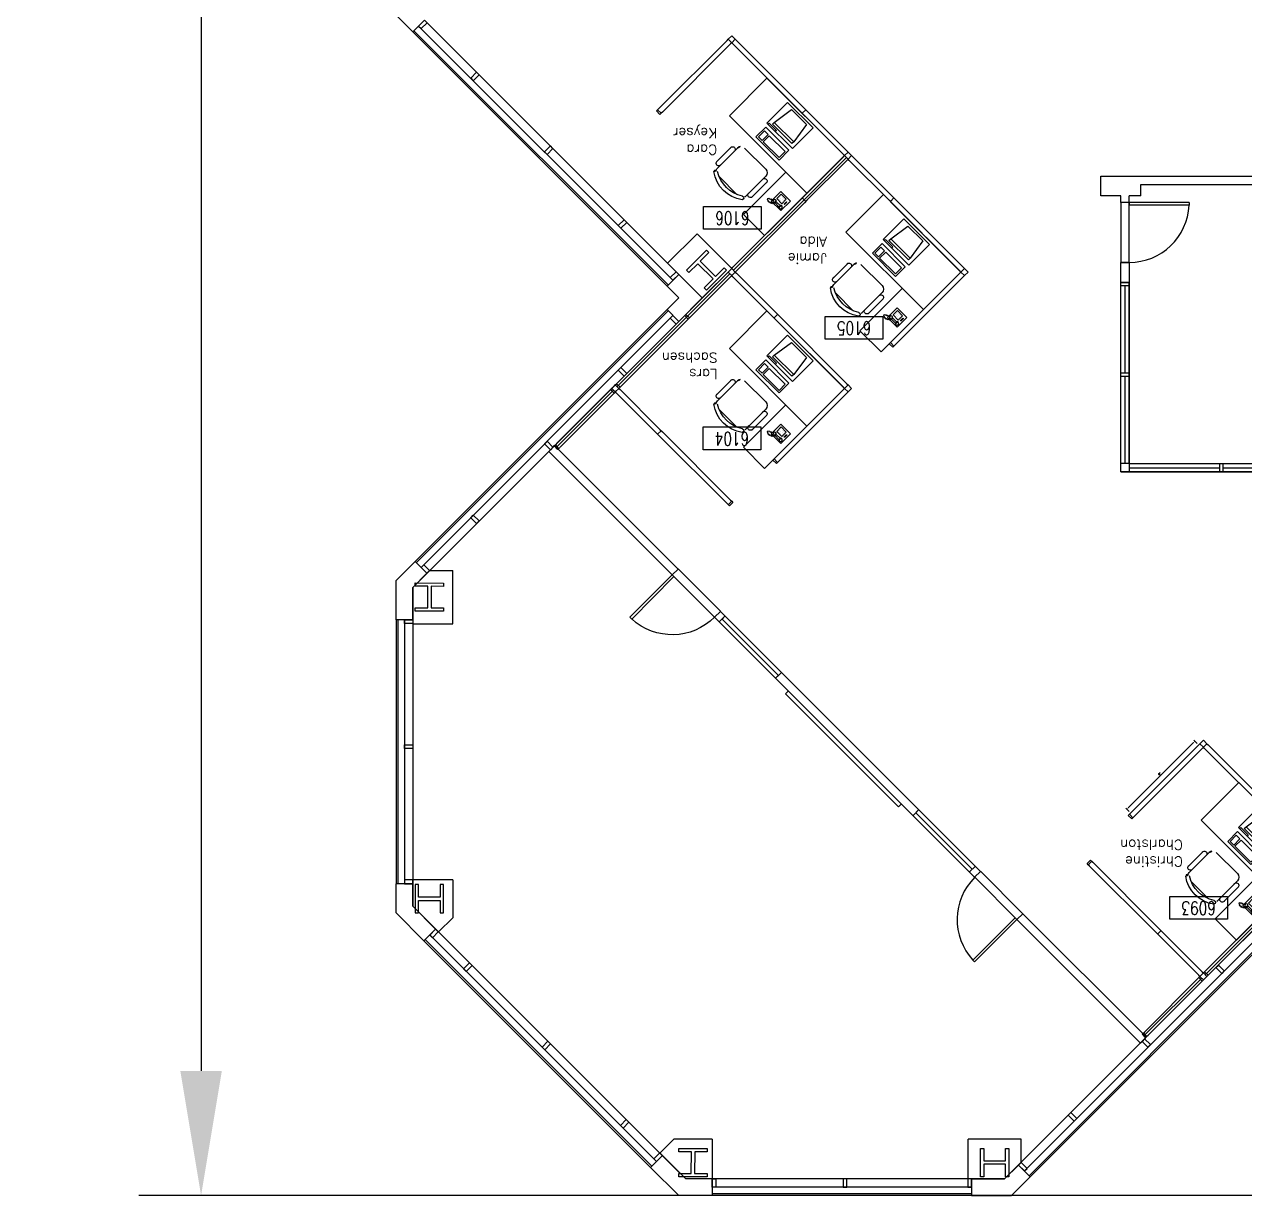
# Model space of a CAD drawing. Header units: millimetres. Extents: x 489553472 to 489553809, y 110504095 to 110504426.
# Drawn here: x 489553471.7 to 489553545.1, y 110504115.5 to 110504186 of the extents above; entities that cross this region are included whole.
import ezdxf
from ezdxf.enums import TextEntityAlignment as Align

# ---------------------------------------------------------------- set-up
doc = ezdxf.new("R2010")
doc.units = ezdxf.units.MM
for name, color, linetype in [('CHAIRS', 4, 'Continuous'), ('CPU', 6, 'Continuous'), ('DIM', 3, 'Continuous'), ('E-B-FURR', 6, 'Continuous'), ('E-B-GLAZ', 72, 'Continuous'), ('E-B-MULL', 8, 'Continuous'), ('E-B-SHEL', 2, 'Continuous'), ('E-C-HEAD', 5, 'Continuous'), ('E-F-DOOR', 3, 'Continuous'), ('E-S-COLM', 8, 'Continuous'), ('EMPLOYEE', 1, 'Continuous'), ('FURNITURE', 3, 'Continuous'), ('PANELS_201', 6, 'Continuous'), ('PHONES', 4, 'Continuous'), ('RMNUM', 40, 'Continuous')]:
    doc.layers.add(name, color=color, linetype=linetype)
doc.styles.add('ARCHITXT', font='simplex.shx')
doc.styles.add('ROMANS', font='romans', dxfattribs={"width": 0.75, "height": 8})
doc.styles.get("Standard").update_dxf_attribs({"font": 'arial.ttf'})
doc.dimstyles.new('ISO-25', dxfattribs={"dimscale": 3, "dimtxt": 2.5, "dimasz": 2.5, "dimexe": 1.25, "dimexo": 0.625, "dimtad": 1, "dimdsep": 46, "dimtxsty": 'Standard', "dimcen": 2.5, "dimadec": 0, "dimazin": 0, "dimtfac": 1, "dimtmove": 0, "dimatfit": 3, "dimfxl": 0, "dimarcsym": 0})
doc.dimstyles.new('RGA1-8', dxfattribs={"dimscale": 96, "dimtxt": 0.0938, "dimasz": 0.125, "dimexe": 0.09375, "dimexo": 0.125, "dimgap": 0.0625, "dimtad": 1, "dimdec": 6, "dimrnd": 0.5, "dimzin": 3, "dimdsep": 46, "dimlunit": 4, "dimtxsty": 'ARCHITXT', "dimcen": 0.1875, "dimdle": 0.09375, "dimclrd": 256, "dimclre": 256, "dimadec": 0, "dimazin": 0, "dimtfac": 1, "dimtdec": 6, "dimtmove": 2, "dimatfit": 3, "dimfxl": 0, "dimtolj": 1, "dimtzin": 3, "dimarcsym": 0})

# ---------------------------------------------------------------- blocks, each defined once
blk = doc.blocks.new('DR-36')
for p, q in [((0, 36), (0, 0)), ((0, 36), (1.5, 36)), ((1.5, 36), (1.5, 0)), ((0, 0), (1.5, 0))]:
    blk.add_line(p, q)
blk.add_arc((0, 0), 36, 0, 87.61406)
blk = doc.blocks.new('RMNUM')
at = {"layer": 'RMNUM'}
blk.add_lwpolyline([(-16.33354, 6.674702), (18.388073, 6.674702), (18.388073, -6.982766), (-16.33354, -6.982766), (-16.33354, 6.674702)], dxfattribs=at)
at = {"layer": 'RMNUM', "style": 'ROMANS', "width": 0.75}
blk.add_attdef('NUMBER', text='', height=8, dxfattribs=at).set_placement((1.027267, 0.114097), align=Align.MIDDLE_CENTER)
blk = doc.blocks.new('DESK2')
for p, q in [((33, 0), (-33, 0)), ((-33, 0), (-33, -68)), ((33, -32), (33, 0)), ((-33, -32), (33, -32)), ((-15, -68), (-15, -32)), ((-33, -68), (-15, -68))]:
    blk.add_line(p, q)
blk = doc.blocks.new('RECTANG')
for p, q in [((1, 1), (0, 1)), ((0, 1), (0, 0)), ((1, 0), (1, 1)), ((0, 0), (1, 0))]:
    blk.add_line(p, q)
blk = doc.blocks.new('IBMAT', base_point=(61, 306))
for p, q in [((75, 307), (75, 306)), ((81, 307), (75, 307)), ((81, 306), (81, 307))]:
    blk.add_line(p, q)
at = {"xscale": 21, "yscale": 17, "zscale": 21}
blk.add_blockref('RECTANG', (61, 306), dxfattribs=at)
blk = doc.blocks.new('KEYBOARD', base_point=(60, 294))
for p, xscale, yscale, zscale in [((60, 294), 19, 8, 19), ((61, 295), 13, 5, 13), ((75, 295), 3, 5, 3)]:
    blk.add_blockref('RECTANG', p, dxfattribs=dict(xscale=xscale, yscale=yscale, zscale=zscale))
blk = doc.blocks.new('COMPUTER')
for p, q in [((-6.64, 16.23), (-8.5, 3.5)), ((6.08, 16.23), (-6.64, 16.23)), ((8, 3.5), (6.08, 16.23)), ((-8.5, 3.5), (-8.5, 2.04)), ((8, 3.5), (-8.5, 3.5)), ((-8.5, 2.04), (8, 2.04)), ((8, 2.04), (8, 3.5))]:
    blk.add_line(p, q)
at = {"xscale": 1.033846153846154, "yscale": 1.033846153846154, "zscale": 1.033846153846154}
for name, p in [('IBMAT', (-10.86, 0)), ('KEYBOARD', (-10.05, -10.5))]:
    blk.add_blockref(name, p, dxfattribs=at)
blk = doc.blocks.new('FNPHONE')
for p, q in [((-9.1, 0.22), (-9.7, 0.02)), ((-8.9, 0.62), (-9.5, 0.42)), ((-8.7, 1.02), (-9.3, 0.82)), ((-8.5, 1.42), (-9.1, 1.22)), ((-8.3, 1.82), (-8.9, 1.62)), ((-7.14, 0.56), (-7.5, -0.58)), ((-7.29, 6.54), (-7.29, 1.54)), ((-6.29, 6.54), (-6.29, 1.54)), ((-3.87, 4.85), (-3.87, 4.85)), ((-3.87, 3.91), (-3.87, 3.91)), ((-3.87, 2.97), (-3.87, 2.97)), ((-3.87, 2.03), (-3.87, 2.03)), ((-2.94, 4.85), (-2.94, 4.85)), ((-2.94, 3.91), (-2.94, 3.91)), ((-2.94, 2.97), (-2.94, 2.97)), ((-2.94, 2.03), (-2.94, 2.03)), ((-2, 4.85), (-2, 4.85)), ((-2, 3.91), (-2, 3.91)), ((-2, 2.97), (-2, 2.97)), ((-2, 2.03), (-2, 2.03)), ((-9.3, -0.18), (-9.9, -0.38)), ((-9.3, -0.58), (-9.9, -0.78)), ((-9.3, -0.98), (-9.9, -1.18)), ((-9.3, -1.38), (-9.9, -1.58)), ((-9.1, -1.78), (-9.7, -1.98)), ((-8.9, -2.18), (-9.5, -2.38)), ((-8.43, -2.46), (-9.03, -2.66)), ((-7.9, -1.98), (-8.5, -2.18)), ((-7.7, -1.58), (-8.3, -1.78)), ((-7.5, -1.18), (-8.1, -1.38)), ((-7.3, -0.78), (-7.9, -0.98))]:
    blk.add_line(p, q)
for centre, start, end in [((-6.79, 6.54), 298.49146, 241.50854), ((-6.79, 1.54), 118.49146, 61.50854)]:
    blk.add_arc(centre, 1.05, start, end)
for p, xscale, yscale, zscale in [((-8.21, 0), 8.20528234483245, 8.104073169521023, 8.20528234483245), ((-4.81, 1.25), 3.75, 4.375, 3.75), ((-4.03, 6.72), 2.03125, 0.46875, 2.03125)]:
    blk.add_blockref('RECTANG', p, dxfattribs=dict(xscale=xscale, yscale=yscale, zscale=zscale))
blk = doc.blocks.new('CHAIR7')
for p, q in [((5.12, 15.04), (17.88, 15.04)), ((0, 9), (0, -9)), ((20, 12), (3, 12)), ((23, -7.44), (23, 7.44)), ((3, -12), (20, -12)), ((5.12, -15), (17.88, -15))]:
    blk.add_line(p, q)
for centre, radius, start, end in [((5.56, 13.54), 1.56, 73.7398, 286.2602), ((17.44, 13.54), 1.56, 253.7398, 106.2602), ((3, 9), 3, 90, 180), ((20, 9), 3, 62.41556, 90), ((22.34, 11.12), 1.1, 53.30994, 212.02741), ((4.82, 0), 19.64, 327.57575, 32.42425), ((7, 0), 20, 323.1301, 36.8699), ((3, -9), 3, 180, 270), ((5.56, -13.5), 1.56, 73.7398, 286.2602), ((17.44, -13.5), 1.56, 253.7398, 106.2602), ((20, -9), 3, 270, 297.58444), ((22.34, -11.12), 1.1, 147.97259, 306.69006)]:
    blk.add_arc(centre, radius, start, end)
blk = doc.blocks.new('*D18')
at = {"lineweight": -2, "transparency": 16777216}
for p, q in [((489553542.233, 110504142.712), (489553542.03, 110504142.914)), ((489553538.084, 110504138.835), (489553542.008, 110504142.76)), ((489553538.131, 110504138.611), (489553537.929, 110504138.813))]:
    blk.add_line(p, q, dxfattribs=at)
at = {"transparency": 16777216}
for points in [[(489553541.994, 110504142.774), (489553542.023, 110504142.745), (489553542.097, 110504142.848)], [(489553538.069, 110504138.85), (489553538.099, 110504138.821), (489553537.996, 110504138.747)]]:
    blk.add_solid(points, dxfattribs=at)
at = {"layer": 'Defpoints', "color": 0, "transparency": 16777216}
for p in [(489553542.097, 110504142.848), (489553542.321, 110504142.624), (489553538.22, 110504138.523)]:
    blk.add_point(p, dxfattribs=at)
at = {"color": 0, "lineweight": -3, "transparency": 16777216, "insert": (489553539.962, 110504140.881), "char_height": 0.0938, "attachment_point": 5, "rotation": 45, "style": 'ARCHITXT'}
blk.add_mtext('\\A1;6"', dxfattribs=at)
blk = doc.blocks.new('*D20')
at = {"layer": 'Defpoints', "color": 0, "transparency": 16777216}
for p in [(489553526.856, 110504401.545), (489553482.316, 110504115.512), (489553565.049, 110504115.512)]:
    blk.add_point(p, dxfattribs=at)
at = {"layer": 'DIM', "color": 0, "lineweight": -2, "transparency": 16777216}
for p, q in [((489553524.981, 110504401.545), (489553478.566, 110504401.545)), ((489553482.316, 110504394.045), (489553482.316, 110504123.012)), ((489553563.174, 110504115.512), (489553478.566, 110504115.512))]:
    blk.add_line(p, q, dxfattribs=at)
at = {"layer": 'DIM', "color": 0, "transparency": 16777216}
for points in [[(489553481.066, 110504394.045), (489553483.566, 110504394.045), (489553482.316, 110504401.545)], [(489553481.066, 110504123.012), (489553483.566, 110504123.012), (489553482.316, 110504115.512)]]:
    blk.add_solid(points, dxfattribs=at)
at = {"layer": 'DIM', "color": 0, "transparency": 16777216, "insert": (489553476.611, 110504258.529), "char_height": 7.5, "attachment_point": 5, "rotation": 90}
blk.add_mtext('288', dxfattribs=at)

msp = doc.modelspace()

# ---------------------------------------------------------------- linework, layer by layer
at = {"layer": 'E-B-FURR'}
for p, q in [((489553495.7556289, 110504186.2194145), (489553510.3767707, 110504171.5982727)), ((489553536.4394757, 110504176.842244), (489553555.4394757, 110504176.842244)), ((489553536.4394757, 110504175.642244), (489553536.4394757, 110504176.842244)), ((489553538.8394757, 110504176.342244), (489553554.9394757, 110504176.342244)), ((489553538.8394757, 110504175.642244), (489553538.8394757, 110504176.342244)), ((489553537.6394757, 110504175.642244), (489553536.4394757, 110504175.642244)), ((489553537.6394757, 110504175.242244), (489553537.6394757, 110504175.642244)), ((489553538.1394757, 110504175.242244), (489553537.6394757, 110504175.242244)), ((489553538.1394757, 110504175.242244), (489553538.1394757, 110504175.642244)), ((489553538.8394757, 110504175.642244), (489553538.1394757, 110504175.642244)), ((489553512.1445376, 110504173.3660397), (489553514.2305026, 110504171.2800747)), ((489553537.6394757, 110504170.442244), (489553537.6394757, 110504171.642244)), ((489553538.1394757, 110504171.642244), (489553537.6394757, 110504171.642244)), ((489553537.6394757, 110504170.442244), (489553537.6394757, 110504171.642244)), ((489553538.1394757, 110504171.642244), (489553538.1394757, 110504170.442244)), ((489553538.1394757, 110504171.642244), (489553538.1394757, 110504170.442244)), ((489553537.6394757, 110504159.042244), (489553537.6394757, 110504170.442244)), ((489553538.1394757, 110504159.542244), (489553538.1394757, 110504170.442244)), ((489553495.0485221, 110504152.097981), (489553511.0485221, 110504168.0980941)), ((489553503.4834446, 110504160.5300731), (489553503.5806718, 110504160.6273003)), ((489553503.5806718, 110504160.6273003), (489553511.005293, 110504153.2026791)), ((489553503.3243456, 110504160.3709741), (489553503.2271184, 110504160.2737469)), ((489553503.2271184, 110504160.2737469), (489553510.6517396, 110504152.8491257)), ((489553537.6394757, 110504159.042244), (489553554.9394757, 110504159.042244)), ((489553538.1394757, 110504159.542244), (489553554.9394757, 110504159.542244)), ((489553496.0485221, 110504153.1124527), (489553497.4642142, 110504153.1124527)), ((489553497.4642142, 110504149.9124527), (489553497.4642142, 110504153.1124527)), ((489553495.0485221, 110504152.097981), (489553495.0485221, 110504134.5123077)), ((489553513.1973241, 110504150.3035413), (489553528.8426993, 110504134.6581661)), ((489553513.5508774, 110504150.6570947), (489553529.1962527, 110504135.0117195)), ((489553495.0485221, 110504149.9124527), (489553497.4642142, 110504149.9124527)), ((489553517.4695045, 110504145.6889676), (489553524.2577296, 110504138.9007425)), ((489553497.4485221, 110504134.5123077), (489553497.4485221, 110504132.2194145)), ((489553510.7556289, 110504117.2194145), (489553495.7556289, 110504132.2194145)), ((489553497.4485221, 110504132.2194145), (489553496.6020755, 110504131.3729679)), ((489553530.6465374, 110504116.5123077), (489553546.6343085, 110504132.5123077)), ((489553531.3882837, 110504132.1125817), (489553538.6007728, 110504124.9000925)), ((489553531.7418371, 110504132.4661351), (489553538.9543262, 110504125.2536459)), ((489553538.9543262, 110504125.2536459), (489553539.1664583, 110504125.0415139)), ((489553503.0788522, 110504124.8961912), (489553503.4324056, 110504124.5426378)), ((489553538.6007728, 110504124.9000925), (489553538.8129049, 110504124.6879605)), ((489553538.9101321, 110504124.7851877), (489553538.8129049, 110504124.6879605)), ((489553539.0692311, 110504124.9442867), (489553539.1664583, 110504125.0415139)), ((489553510.7556289, 110504118.9123077), (489553509.9091823, 110504118.0658611)), ((489553513.0485221, 110504118.9123077), (489553510.7556289, 110504118.9123077)), ((489553531.6485221, 110504118.9123077), (489553528.4485221, 110504118.9123077)), ((489553528.4485221, 110504116.5123077), (489553528.4485221, 110504118.9123077)), ((489553531.6485221, 110504117.5265213), (489553531.6485221, 110504118.9123077)), ((489553530.6465374, 110504116.5123077), (489553513.0485221, 110504116.5123077))]:
    msp.add_line(p, q, dxfattribs=at)
for points in [[(489553512.1445376, 110504173.3660397), (489553510.3767707, 110504171.5982727)], [(489553512.4627357, 110504169.5123077), (489553510.3767707, 110504171.5982727)], [(489553514.2305026, 110504171.2800747), (489553512.4627357, 110504169.5123077)], [(489553510.6517396, 110504152.8491257), (489553511.005293, 110504153.2026791)], [(489553513.1973241, 110504150.3035413), (489553513.5508774, 110504150.6570947)], [(489553517.4695045, 110504145.6889676), (489553517.626497, 110504145.8459601)], [(489553524.2577296, 110504138.9007425), (489553524.4147221, 110504139.057735)], [(489553528.8426993, 110504134.6581661), (489553529.1962527, 110504135.0117195)], [(489553497.4485221, 110504134.5123077), (489553495.0485221, 110504134.5123077), (489553495.0485221, 110504132.9265213), (489553495.7556289, 110504132.2194145)], [(489553531.3882837, 110504132.1125817), (489553531.7418371, 110504132.4661351)], [(489553513.0485221, 110504118.9123077), (489553513.0485221, 110504116.5123077), (489553511.4627357, 110504116.5123077), (489553510.7556289, 110504117.2194145)]]:
    msp.add_lwpolyline(points, dxfattribs=at)
at = {"layer": 'E-B-GLAZ'}
for p, q in [((489553495.0485221, 110504185.5123077), (489553510.3414153, 110504170.2194145)), ((489553495.1192328, 110504185.5830184), (489553510.412126, 110504170.2901252)), ((489553495.4020755, 110504185.8658611), (489553510.6949687, 110504170.5729679)), ((489553538.1394757, 110504170.442244), (489553537.6394757, 110504170.442244)), ((489553538.1394757, 110504170.442244), (489553537.6394757, 110504170.442244)), ((489553537.6394757, 110504170.442244), (489553538.1394757, 110504170.442244)), ((489553537.6394757, 110504170.442244), (489553538.1394757, 110504170.442244)), ((489553538.1394757, 110504170.242244), (489553537.6394757, 110504170.242244)), ((489553537.8894757, 110504164.992244), (489553537.8894757, 110504170.242244)), ((489553495.193782, 110504153.6574605), (489553510.3414153, 110504168.8052009)), ((489553495.2644926, 110504153.5867498), (489553510.412126, 110504168.7344902)), ((489553495.5473354, 110504153.3039071), (489553510.6949687, 110504168.4516475)), ((489553538.1394757, 110504164.992244), (489553537.6394757, 110504164.992244)), ((489553538.1394757, 110504164.792244), (489553537.6394757, 110504164.792244)), ((489553537.8894757, 110504159.542244), (489553537.8894757, 110504164.792244)), ((489553538.1394757, 110504159.542244), (489553537.6394757, 110504159.542244)), ((489553538.1394757, 110504159.542244), (489553538.1394757, 110504159.042244)), ((489553538.1394757, 110504159.292244), (489553543.572809, 110504159.292244)), ((489553543.572809, 110504159.542244), (489553543.572809, 110504159.042244)), ((489553543.772809, 110504159.542244), (489553543.772809, 110504159.042244)), ((489553543.772809, 110504159.292244), (489553549.1061423, 110504159.292244)), ((489553513.8332644, 110504150.3819298), (489553513.479711, 110504150.0283764)), ((489553494.0485221, 110504150.1538653), (489553494.0485221, 110504134.2723384)), ((489553494.1485221, 110504150.1538653), (489553494.1485221, 110504134.2723384)), ((489553494.5485221, 110504150.1538653), (489553494.5485221, 110504134.5123077)), ((489553525.4901492, 110504138.7323557), (489553525.1365958, 110504138.3788023)), ((489553531.8329425, 110504116.9922431), (489553546.9878619, 110504132.1587543)), ((489553532.1157853, 110504116.7094004), (489553547.2707046, 110504131.8759116)), ((489553509.7045181, 110504117.5634184), (489553496.0760807, 110504131.1918559)), ((489553532.1864959, 110504116.6386897), (489553547.3414153, 110504131.8052009)), ((489553509.3509648, 110504117.209865), (489553495.7225273, 110504130.8383025)), ((489553509.4216754, 110504117.2805757), (489553495.7932379, 110504130.9090132)), ((489553528.6575981, 110504116.0123077), (489553513.0485221, 110504116.0123077)), ((489553528.6575981, 110504115.6123077), (489553513.0485221, 110504115.6123077)), ((489553528.6575981, 110504115.5123077), (489553513.0485221, 110504115.5123077))]:
    msp.add_line(p, q, dxfattribs=at)
for points in [[(489553513.479711, 110504150.0283764), (489553513.8332644, 110504150.3819298), (489553513.6466839, 110504150.1953493), (489553517.0407965, 110504146.8012368), (489553516.8738236, 110504146.6342639), (489553517.227377, 110504146.9878173)], [(489553525.1365958, 110504138.3788023), (489553525.4901492, 110504138.7323557), (489553525.3035687, 110504138.5457752), (489553528.6976813, 110504135.1516626), (489553528.5307084, 110504134.9846897), (489553528.8842618, 110504135.3382431)]]:
    msp.add_lwpolyline(points, dxfattribs=at)
at = {"layer": 'E-B-MULL'}
for points in [[(489553495.5611745, 110504185.7067621), (489553495.9147279, 110504186.0603155), (489553495.7556289, 110504186.2194145), (489553495.4020755, 110504185.8658611)], [(489553498.690122, 110504182.5778146), (489553499.0436754, 110504182.9313679), (489553498.8845764, 110504183.090467), (489553498.531023, 110504182.7369136)], [(489553503.1280716, 110504178.139865), (489553503.481625, 110504178.4934184), (489553503.322526, 110504178.6525174), (489553502.9689726, 110504178.298964)], [(489553507.4069222, 110504173.8610144), (489553507.7604756, 110504174.2145678), (489553507.9195746, 110504174.0554688), (489553507.5660212, 110504173.7019154)], [(489553510.6949687, 110504170.5729679), (489553511.0485221, 110504170.9265213), (489553510.8894231, 110504171.0856203), (489553510.5358697, 110504170.7320669)], [(489553510.6949687, 110504168.4516475), (489553511.0485221, 110504168.0980941), (489553510.8894231, 110504167.9389951), (489553510.5358697, 110504168.2925485)], [(489553507.4069222, 110504165.163601), (489553507.7604756, 110504164.8100476), (489553507.9195746, 110504164.9691466), (489553507.5660212, 110504165.3227)], [(489553503.1280716, 110504160.8847504), (489553503.481625, 110504160.531197), (489553503.322526, 110504160.372098), (489553502.9689726, 110504160.7256514)], [(489553498.690122, 110504156.4468008), (489553499.0436754, 110504156.0932475), (489553498.8845764, 110504155.9341484), (489553498.531023, 110504156.2877018)], [(489553495.7064344, 110504153.4630061), (489553496.0599878, 110504153.1094527), (489553495.9008887, 110504152.9503537), (489553495.5473354, 110504153.3039071)], [(489553494.5485221, 110504150.1538653), (489553495.0485221, 110504150.1538653), (489553495.0485221, 110504149.9288653), (489553494.5485221, 110504149.9288653)], [(489553494.5485221, 110504142.6248077), (489553495.0485221, 110504142.6248077), (489553495.0485221, 110504142.3998077), (489553494.5485221, 110504142.3998077)], [(489553494.5485221, 110504134.2723384), (489553495.0485221, 110504134.2723384), (489553495.0485221, 110504134.4973384), (489553494.5485221, 110504134.4973384)], [(489553496.067097, 110504131.1828723), (489553496.4206504, 110504131.5364257), (489553496.5797495, 110504131.3773267), (489553496.2261961, 110504131.0237733)], [(489553498.265858, 110504129.0020786), (489553498.6194113, 110504129.355632), (489553498.4603123, 110504129.514731), (489553498.1067589, 110504129.1611777)], [(489553543.6998154, 110504128.8707078), (489553543.346262, 110504129.2242612), (489553543.505361, 110504129.3833602), (489553543.8589144, 110504129.0298068)], [(489553502.822526, 110504124.4454106), (489553503.1760794, 110504124.798964), (489553503.3351784, 110504124.639865), (489553502.981625, 110504124.2863116)], [(489553539.4209648, 110504124.5918572), (489553539.0674114, 110504124.9454106), (489553538.9083124, 110504124.7863116), (489553539.2618658, 110504124.4327582)], [(489553534.9830152, 110504120.1539076), (489553534.6294619, 110504120.507461), (489553534.4703628, 110504120.348362), (489553534.8239162, 110504119.9948086)], [(489553507.538293, 110504119.7296436), (489553507.8918464, 110504120.0831969), (489553508.0509454, 110504119.9240979), (489553507.6973921, 110504119.5705445)], [(489553509.5505698, 110504117.7276662), (489553509.9041232, 110504118.0812196), (489553510.0632222, 110504117.9221206), (489553509.7096688, 110504117.5685672)], [(489553531.9920416, 110504117.1513421), (489553531.6384882, 110504117.5048955), (489553531.4793892, 110504117.3457965), (489553531.8329425, 110504116.9922431)], [(489553513.0485221, 110504116.0123077), (489553513.0485221, 110504116.5123077), (489553513.2735221, 110504116.5123077), (489553513.2735221, 110504116.0123077)], [(489553521.1610221, 110504116.0123077), (489553521.1610221, 110504116.5123077), (489553520.9360221, 110504116.5123077), (489553520.9360221, 110504116.0123077)], [(489553528.6575981, 110504116.0123077), (489553528.6575981, 110504116.5123077), (489553528.4325981, 110504116.5123077), (489553528.4325981, 110504116.0123077)]]:
    msp.add_lwpolyline(points, close=True, dxfattribs=at)
at = {"layer": 'E-B-SHEL'}
for p, q in [((489553495.0485221, 110504185.5123077), (489553494.0485221, 110504186.5123077)), ((489553495.7556289, 110504186.2194145), (489553495.0485221, 110504185.5123077)), ((489553510.3414153, 110504170.2194145), (489553511.0485221, 110504170.9265213)), ((489553511.0485221, 110504170.9265213), (489553512.4627357, 110504169.5123077)), ((489553510.3414153, 110504170.2194145), (489553511.0485221, 110504169.5123077)), ((489553510.3414153, 110504168.8052009), (489553511.0485221, 110504169.5123077)), ((489553511.0485221, 110504168.0980941), (489553512.4627357, 110504169.5123077)), ((489553510.3414153, 110504168.8052009), (489553511.0485221, 110504168.0980941)), ((489553495.193782, 110504153.6574605), (489553494.0485221, 110504152.5123077)), ((489553495.9008887, 110504152.9503537), (489553495.193782, 110504153.6574605)), ((489553494.0485221, 110504150.1538653), (489553494.0485221, 110504152.5123077)), ((489553495.9008887, 110504152.9503537), (489553495.0485221, 110504152.0980941)), ((489553495.0485221, 110504150.1538653), (489553495.0485221, 110504152.0980941)), ((489553495.0485221, 110504150.1538653), (489553494.0485221, 110504150.1538653)), ((489553495.0485221, 110504134.2723384), (489553494.0485221, 110504134.2723384)), ((489553494.0485221, 110504132.5123077), (489553494.0485221, 110504134.2723384)), ((489553495.0485221, 110504132.9265213), (489553495.0485221, 110504134.5123077)), ((489553495.0485221, 110504132.9265213), (489553496.4155792, 110504131.5383295)), ((489553494.0485221, 110504132.5123077), (489553495.7225273, 110504130.8383025)), ((489553495.7135437, 110504130.8293189), (489553496.4206504, 110504131.5364257)), ((489553510.063221, 110504117.9221213), (489553509.3509648, 110504117.209865)), ((489553510.0580715, 110504117.9169718), (489553511.4627357, 110504116.5123077)), ((489553509.3509648, 110504117.209865), (489553511.0485221, 110504115.5123077)), ((489553531.4793892, 110504117.3457965), (489553530.6343085, 110504116.5123077)), ((489553531.4793892, 110504117.3457965), (489553532.1864959, 110504116.6386897)), ((489553513.0485221, 110504116.5123077), (489553511.4627357, 110504116.5123077)), ((489553513.0485221, 110504116.5123077), (489553513.0485221, 110504115.5123077)), ((489553528.6575981, 110504116.5123077), (489553528.6575981, 110504115.5123077)), ((489553528.6575981, 110504116.5123077), (489553530.6343085, 110504116.5123077)), ((489553532.1864959, 110504116.6386897), (489553531.0485221, 110504115.5123077)), ((489553513.0485221, 110504115.5123077), (489553511.0485221, 110504115.5123077)), ((489553528.6575981, 110504115.5123077), (489553531.0485221, 110504115.5123077))]:
    msp.add_line(p, q, dxfattribs=at)
at = {"layer": 'E-C-HEAD'}
for p, q in [((489553537.6394757, 110504175.242244), (489553537.6394757, 110504171.642244)), ((489553538.1394757, 110504175.242244), (489553537.6394757, 110504175.242244)), ((489553538.1394757, 110504171.642244), (489553538.1394757, 110504175.242244)), ((489553537.6394757, 110504171.642244), (489553538.1394757, 110504171.642244)), ((489553537.6394757, 110504159.042244), (489553537.6394757, 110504170.442244)), ((489553538.1394757, 110504170.442244), (489553538.1394757, 110504159.542244)), ((489553554.9394757, 110504159.042244), (489553537.6394757, 110504159.042244)), ((489553538.1394757, 110504159.542244), (489553554.7394757, 110504159.542244)), ((489553511.0017959, 110504153.2087697), (489553513.5499865, 110504150.6657941)), ((489553513.1967954, 110504150.3118788), (489553510.6486049, 110504152.8548544)), ((489553531.7479277, 110504132.4626379), (489553529.2049521, 110504135.0108285)), ((489553528.8510367, 110504134.6576374), (489553531.3940123, 110504132.1094469))]:
    msp.add_line(p, q, dxfattribs=at)
at = {"layer": 'E-S-COLM'}
for points in [[(489553512.5763929, 110504170.1209397), (489553512.7178143, 110504169.9795184), (489553513.9198958, 110504171.1815999), (489553513.7784745, 110504171.3230213), (489553513.2481444, 110504170.7926912), (489553512.3289056, 110504171.71193), (489553512.8592357, 110504172.2422601), (489553512.7178143, 110504172.3836814), (489553511.5157328, 110504171.1815999), (489553511.6571541, 110504171.0401785), (489553512.1874842, 110504171.5705086), (489553513.106723, 110504170.6512698)], [(489553496.8988148, 110504150.8610586), (489553496.8985212, 110504150.6610589), (489553495.198523, 110504150.6635547), (489553495.1988166, 110504150.8635545), (489553495.9488158, 110504150.8624534), (489553495.9507244, 110504152.162452), (489553495.2007253, 110504152.1635531), (489553495.2010189, 110504152.3635529), (489553496.9010171, 110504152.361057), (489553496.9007234, 110504152.1610572), (489553496.1507242, 110504152.1621584), (489553496.1488156, 110504150.8621598)], [(489553495.3985221, 110504134.2158611), (489553495.1985221, 110504134.2158611), (489553495.1985221, 110504132.5158611), (489553495.3985221, 110504132.5158611), (489553495.3985221, 110504133.2658611), (489553496.6985221, 110504133.2658611), (489553496.6985221, 110504132.5158611), (489553496.8985221, 110504132.5158611), (489553496.8985221, 110504134.2158611), (489553496.6985221, 110504134.2158611), (489553496.6985221, 110504133.4658611), (489553495.3985221, 110504133.4658611)], [(489553512.7511032, 110504116.837785), (489553512.7508096, 110504116.6377852), (489553511.0508114, 110504116.640281), (489553511.051105, 110504116.8402808), (489553511.8011042, 110504116.8391797), (489553511.8030128, 110504118.1391783), (489553511.0530136, 110504118.1402794), (489553511.0533073, 110504118.3402792), (489553512.7533054, 110504118.3377833), (489553512.7530118, 110504118.1377836), (489553512.0030126, 110504118.1388847), (489553512.001104, 110504116.8388861)], [(489553530.6999161, 110504118.3469083), (489553530.8999159, 110504118.3466147), (489553530.8974201, 110504116.6466165), (489553530.6974203, 110504116.6469101), (489553530.6985214, 110504117.3969093), (489553529.3985228, 110504117.3988179), (489553529.3974217, 110504116.6488187), (489553529.1974219, 110504116.6491124), (489553529.1999178, 110504118.3491105), (489553529.3999176, 110504118.3488169), (489553529.3988164, 110504117.5988177), (489553530.698815, 110504117.5969091)]]:
    msp.add_lwpolyline(points, close=True, dxfattribs=at)
at = {"layer": 'PANELS_201', "linetype": 'Continuous'}
for p, q in [((489553511.4727862, 110504168.5223582), (489553511.6849182, 110504168.3102262)), ((489553507.4422775, 110504164.0675855), (489553507.2301455, 110504164.2797175)), ((489553507.0180134, 110504164.0675855), (489553507.2301455, 110504163.8554535)), ((489553542.8159319, 110504128.6939311), (489553542.6037999, 110504128.9060631)), ((489553542.3916679, 110504128.6939311), (489553542.6037999, 110504128.481799))]:
    msp.add_line(p, q, dxfattribs=at)
for points in [[(489553509.8464406, 110504180.8967269), (489553513.9476599, 110504184.9979462)], [(489553510.0585726, 110504180.6845948), (489553514.1597919, 110504184.7858142)], [(489553513.9476599, 110504184.9979462), (489553514.0183706, 110504185.0686569), (489553514.2305026, 110504184.8565249), (489553514.1597919, 110504184.7858142)], [(489553514.4426346, 110504185.0686569), (489553514.2305026, 110504185.2807889), (489553514.0183706, 110504185.0686569)], [(489553514.3012133, 110504184.7858142), (489553514.2305026, 110504184.8565249), (489553514.4426346, 110504185.0686569), (489553514.5133453, 110504184.9979462)], [(489553514.3012133, 110504184.7858142), (489553518.4024326, 110504180.6845948)], [(489553514.5133453, 110504184.9979462), (489553518.6145647, 110504180.8967269)], [(489553510.0585726, 110504180.6845948), (489553509.9878619, 110504180.6138842), (489553509.9171513, 110504180.5431735), (489553509.7050192, 110504180.7553055), (489553509.8464406, 110504180.8967269)], [(489553509.7757299, 110504180.8260162), (489553509.9878619, 110504180.6138842)], [(489553518.4024326, 110504180.6845948), (489553518.543854, 110504180.5431735)], [(489553518.6852753, 110504180.8260162), (489553518.4731433, 110504180.6138842)], [(489553518.543854, 110504180.5431735), (489553520.948017, 110504178.1390104)], [(489553518.6145647, 110504180.8967269), (489553518.755986, 110504180.7553055)], [(489553518.755986, 110504180.7553055), (489553521.1601491, 110504178.3511425)], [(489553521.1601491, 110504178.3511425), (489553521.2308597, 110504178.2804318), (489553521.0187277, 110504178.0682998), (489553520.948017, 110504178.1390104)], [(489553521.2308597, 110504178.2804318), (489553521.4429918, 110504178.0682998)], [(489553520.948017, 110504177.9975891), (489553518.543854, 110504175.593426)], [(489553521.1247937, 110504177.9622337), (489553518.5792093, 110504175.4166493)], [(489553521.1601491, 110504177.785457), (489553518.755986, 110504175.381294)], [(489553520.948017, 110504177.9975891), (489553521.0187277, 110504178.0682998), (489553521.2308597, 110504177.8561677), (489553521.1601491, 110504177.785457)], [(489553521.3015704, 110504177.785457), (489553521.2308597, 110504177.8561677), (489553521.4429918, 110504178.0682998), (489553521.5137025, 110504177.9975891)], [(489553521.3015704, 110504177.785457), (489553523.7057335, 110504175.381294)], [(489553521.5137025, 110504177.9975891), (489553523.9178655, 110504175.593426)], [(489553518.4024326, 110504175.4520047), (489553514.3012133, 110504171.3507853)], [(489553518.5792093, 110504175.4166493), (489553514.3365686, 110504171.1740086)], [(489553518.6145647, 110504175.2398726), (489553514.5133453, 110504171.1386533)], [(489553518.543854, 110504175.593426), (489553518.4024326, 110504175.4520047)], [(489553518.6852753, 110504175.3105833), (489553518.4731433, 110504175.5227153)], [(489553518.755986, 110504175.381294), (489553518.6145647, 110504175.2398726)], [(489553523.7057335, 110504175.381294), (489553523.8471548, 110504175.2398726)], [(489553523.9885762, 110504175.5227153), (489553523.7764442, 110504175.3105833)], [(489553523.8471548, 110504175.2398726), (489553527.9483742, 110504171.1386533)], [(489553523.9178655, 110504175.593426), (489553524.0592869, 110504175.4520047)], [(489553524.0592869, 110504175.4520047), (489553528.1605062, 110504171.3507853)], [(489553511.5434968, 110504168.5930689), (489553513.9476599, 110504170.9972319)], [(489553511.5788522, 110504168.4162922), (489553514.1244366, 110504170.9618766)], [(489553511.7556289, 110504168.3809369), (489553514.1597919, 110504170.7850999)], [(489553513.9476599, 110504170.9972319), (489553514.0183706, 110504171.0679426), (489553514.2305026, 110504170.8558106), (489553514.1597919, 110504170.7850999)], [(489553514.0183706, 110504171.0679426), (489553514.2305026, 110504171.2800747)], [(489553514.5133453, 110504171.1386533), (489553514.4426346, 110504171.0679426), (489553514.2305026, 110504171.2800747), (489553514.3012133, 110504171.3507853)], [(489553514.3012133, 110504170.7850999), (489553514.2305026, 110504170.8558106), (489553514.4426346, 110504171.0679426), (489553514.5133453, 110504170.9972319)], [(489553514.3012133, 110504170.7850999), (489553516.7053763, 110504168.3809369)], [(489553514.5133453, 110504170.9972319), (489553516.9175084, 110504168.5930689)], [(489553527.9483742, 110504170.9972319), (489553523.8471548, 110504166.8960126)], [(489553528.1605062, 110504170.7850999), (489553524.0592869, 110504166.6838806)], [(489553528.1605062, 110504171.3507853), (489553528.2312169, 110504171.2800747), (489553528.0190848, 110504171.0679426), (489553527.9483742, 110504171.1386533)], [(489553527.9483742, 110504170.9972319), (489553528.0190848, 110504171.0679426), (489553528.2312169, 110504170.8558106), (489553528.1605062, 110504170.7850999)], [(489553528.2312169, 110504170.8558106), (489553528.4433489, 110504171.0679426), (489553528.2312169, 110504171.2800747)], [(489553511.7556289, 110504168.3809369), (489553511.6849182, 110504168.3102262), (489553511.6142075, 110504168.2395155), (489553511.4020755, 110504168.4516475), (489553511.5434968, 110504168.5930689)], [(489553511.4020755, 110504168.4516475), (489553511.5434968, 110504168.5930689)], [(489553516.9175084, 110504168.5930689), (489553517.0589297, 110504168.4516475)], [(489553507.3008562, 110504164.3504282), (489553511.4020755, 110504168.4516475)], [(489553507.3362115, 110504164.1736515), (489553511.5788522, 110504168.4162922)], [(489553507.5129882, 110504164.1382962), (489553511.6142075, 110504168.2395155)], [(489553511.4727862, 110504168.5223582), (489553511.6849182, 110504168.3102262)], [(489553511.6142075, 110504168.2395155), (489553511.7556289, 110504168.3809369)], [(489553516.7053763, 110504168.3809369), (489553516.8467977, 110504168.2395155)], [(489553516.9882191, 110504168.5223582), (489553516.776087, 110504168.3102262)], [(489553516.8467977, 110504168.2395155), (489553520.948017, 110504164.1382962)], [(489553517.0589297, 110504168.4516475), (489553521.1601491, 110504164.3504282)], [(489553524.0592869, 110504166.6838806), (489553523.9885762, 110504166.6131699), (489553523.9178655, 110504166.5424592), (489553523.7057335, 110504166.7545913), (489553523.8471548, 110504166.8960126)], [(489553523.7764442, 110504166.8253019), (489553523.9885762, 110504166.6131699)], [(489553507.3008562, 110504163.9261641), (489553507.2301455, 110504163.8554535), (489553507.1594348, 110504163.7847428), (489553506.9473028, 110504163.9968748), (489553507.0887241, 110504164.1382962)], [(489553507.0180134, 110504164.0675855), (489553507.2301455, 110504164.2797175)], [(489553507.1594348, 110504164.2090068), (489553507.2301455, 110504164.2797175), (489553507.3008562, 110504164.3504282), (489553507.5129882, 110504164.1382962), (489553507.3715668, 110504163.9968748)], [(489553507.5129882, 110504164.1382962), (489553507.4422775, 110504164.0675855), (489553507.2301455, 110504164.2797175), (489553507.3008562, 110504164.3504282)], [(489553521.1601491, 110504164.3504282), (489553521.2308597, 110504164.2797175), (489553521.0187277, 110504164.0675855), (489553520.948017, 110504164.1382962)], [(489553521.2308597, 110504163.8554535), (489553521.4429918, 110504164.0675855), (489553521.2308597, 110504164.2797175)], [(489553503.6946116, 110504160.7441836), (489553506.9473028, 110504163.9968748)], [(489553503.7299669, 110504160.5674069), (489553507.1240795, 110504163.9615195)], [(489553503.9067436, 110504160.5320516), (489553507.1594348, 110504163.7847428)], [(489553506.9473028, 110504163.9968748), (489553507.0180134, 110504164.0675855), (489553507.2301455, 110504163.8554535), (489553507.1594348, 110504163.7847428)], [(489553507.3008562, 110504163.7847428), (489553507.2301455, 110504163.8554535), (489553507.4422775, 110504164.0675855), (489553507.5129882, 110504163.9968748)], [(489553507.3008562, 110504163.7847428), (489553509.7050192, 110504161.3805797)], [(489553507.5129882, 110504163.9968748), (489553509.9171513, 110504161.5927118)], [(489553520.948017, 110504163.9968748), (489553516.8467977, 110504159.8956555)], [(489553521.1601491, 110504163.7847428), (489553517.0589297, 110504159.6835234)], [(489553520.948017, 110504163.9968748), (489553521.0187277, 110504164.0675855), (489553521.2308597, 110504163.8554535), (489553521.1601491, 110504163.7847428)], [(489553509.7050192, 110504161.3805797), (489553509.8464406, 110504161.2391584)], [(489553509.9878619, 110504161.5220011), (489553509.7757299, 110504161.309869)], [(489553509.8464406, 110504161.2391584), (489553513.9476599, 110504157.137939)], [(489553509.9171513, 110504161.5927118), (489553510.0585726, 110504161.4512904)], [(489553510.0585726, 110504161.4512904), (489553514.1597919, 110504157.3500711)], [(489553503.8989546, 110504160.5174425), (489553503.8246401, 110504160.4505295), (489553503.7503256, 110504160.3836164), (489553503.5495864, 110504160.6065599), (489553503.6982154, 110504160.740386)], [(489553503.6239009, 110504160.6734729), (489553503.8246401, 110504160.4505295)], [(489553517.0589297, 110504159.6835234), (489553516.9882191, 110504159.6128128), (489553516.9175084, 110504159.5421021), (489553516.7053763, 110504159.7542341), (489553516.8467977, 110504159.8956555)], [(489553516.776087, 110504159.8249448), (489553516.9882191, 110504159.6128128)], [(489553514.1597919, 110504157.3500711), (489553514.2305026, 110504157.2793604), (489553514.3012133, 110504157.2086497), (489553514.0890813, 110504156.9965177), (489553513.9476599, 110504157.137939)], [(489553514.0183706, 110504157.0672284), (489553514.2305026, 110504157.2793604)], [(489553542.8159319, 110504142.6946453), (489553542.6037999, 110504142.9067774), (489553542.3916679, 110504142.6946453)], [(489553538.2197378, 110504138.5227153), (489553542.3209572, 110504142.6239347)], [(489553538.4318699, 110504138.3105833), (489553542.5330892, 110504142.4118026)], [(489553542.3209572, 110504142.6239347), (489553542.3916679, 110504142.6946453), (489553542.6037999, 110504142.4825133), (489553542.5330892, 110504142.4118026)], [(489553542.6745106, 110504142.4118026), (489553542.6037999, 110504142.4825133), (489553542.8159319, 110504142.6946453), (489553542.8866426, 110504142.6239347)], [(489553542.6745106, 110504142.4118026), (489553546.7757299, 110504138.3105833)], [(489553542.8866426, 110504142.6239347), (489553546.9878619, 110504138.5227153)], [(489553538.4318699, 110504138.3105833), (489553538.3611592, 110504138.2398726), (489553538.2904485, 110504138.1691619), (489553538.0783165, 110504138.381294), (489553538.2197378, 110504138.5227153)], [(489553538.1490272, 110504138.4520047), (489553538.3611592, 110504138.2398726)], [(489553535.7417517, 110504135.3427035), (489553535.6716224, 110504135.4139908), (489553535.6014931, 110504135.4852781), (489553535.815355, 110504135.695666), (489553535.9556136, 110504135.5530914)], [(489553535.8854843, 110504135.6243787), (489553535.6716224, 110504135.4139908)], [(489553535.8862855, 110504135.6235775), (489553539.9875048, 110504131.5223582)], [(489553535.6741534, 110504135.4114455), (489553539.7753728, 110504131.3102262)], [(489553546.7757299, 110504133.0779931), (489553542.6745106, 110504128.9767738)], [(489553546.9525066, 110504133.0426378), (489553542.7098659, 110504128.7999971)], [(489553546.9878619, 110504132.8658611), (489553542.8866426, 110504128.7646418)], [(489553539.7753728, 110504131.3102262), (489553539.9167941, 110504131.1688048)], [(489553540.0582155, 110504131.4516475), (489553539.8460834, 110504131.2395155)], [(489553539.9167941, 110504131.1688048), (489553542.3209572, 110504128.7646418)], [(489553539.9875048, 110504131.5223582), (489553540.1289262, 110504131.3809369)], [(489553540.1289262, 110504131.3809369), (489553542.5330892, 110504128.9767738)], [(489553542.5330892, 110504128.9767738), (489553542.6037999, 110504128.9060631), (489553542.3916679, 110504128.6939311), (489553542.3209572, 110504128.7646418)], [(489553542.5330892, 110504128.8353524), (489553542.6037999, 110504128.9060631), (489553542.6745106, 110504128.9767738), (489553542.8866426, 110504128.7646418), (489553542.7452212, 110504128.6232204)], [(489553542.8866426, 110504128.7646418), (489553542.8159319, 110504128.6939311), (489553542.6037999, 110504128.9060631), (489553542.6745106, 110504128.9767738)], [(489553542.3209572, 110504128.6232204), (489553539.068266, 110504125.3705292)], [(489553542.4977339, 110504128.5878651), (489553539.1036213, 110504125.1937525)], [(489553542.5330892, 110504128.4110884), (489553539.280398, 110504125.1583972)], [(489553542.6745106, 110504128.5525097), (489553542.6037999, 110504128.481799), (489553542.5330892, 110504128.4110884), (489553542.3209572, 110504128.6232204), (489553542.4623785, 110504128.7646418)], [(489553542.3209572, 110504128.6232204), (489553542.3916679, 110504128.6939311), (489553542.6037999, 110504128.481799), (489553542.5330892, 110504128.4110884)], [(489553542.8159319, 110504128.6939311), (489553542.6037999, 110504128.481799)], [(489553539.272609, 110504125.1437881), (489553539.1982945, 110504125.0768751), (489553539.12398, 110504125.009962), (489553538.9232408, 110504125.2329055), (489553539.0718698, 110504125.3667316)], [(489553538.9975553, 110504125.2998185), (489553539.1982945, 110504125.0768751)]]:
    msp.add_lwpolyline(points, dxfattribs=at)

# ---------------------------------------------------------------- block references
at = {"xscale": 0.1, "yscale": 0.1, "zscale": 0.1, "rotation": 180}
for p, values in [((489553514.3742486, 110504174.3152371), {'NUMBER': '6106'}), ((489553521.6947508, 110504167.7009719), {'NUMBER': '6105'}), ((489553514.3477337, 110504161.0485602), {'NUMBER': '6104'}), ((489553542.4206943, 110504132.8148779), {'NUMBER': '6093'})]:
    msp.add_blockref('RMNUM', p, dxfattribs=at).add_auto_attribs(values)
at = {"layer": 'CHAIRS', "lineweight": -3, "xscale": -0.1, "yscale": 0.1, "zscale": 0.1, "rotation": 44.99999999999992}
for p in [(489553515.6390243, 110504177.8881356), (489553522.6393814, 110504170.8877785), (489553515.6390243, 110504163.8874214), (489553544.0123215, 110504135.5141241)]:
    msp.add_blockref('CHAIR7', p, dxfattribs=at)
at = {"layer": 'CPU', "lineweight": -3, "xscale": -0.1, "yscale": 0.1, "zscale": 0.1, "rotation": 314.9999999999999}
for p in [(489553517.1094697, 110504179.2584238), (489553524.1098268, 110504172.2580666), (489553517.1094697, 110504165.2577095), (489553545.4827669, 110504136.8844122)]:
    msp.add_blockref('COMPUTER', p, dxfattribs=at)
at = {"layer": 'E-F-DOOR', "yscale": 0.1, "zscale": 0.1}
for p, xscale, rotation in [((489553538.1394757, 110504175.242244), 0.1, 270), ((489553510.6517396, 110504152.8491257), -0.1, 135.058689), ((489553531.3882837, 110504132.1125817), 0.1, 134.941311)]:
    msp.add_blockref('DR-36', p, dxfattribs=dict(at, xscale=xscale, rotation=rotation))
at = {"layer": 'FURNITURE', "lineweight": -3, "xscale": -0.1, "yscale": 0.1, "zscale": 0.1, "rotation": 314.9999999999999}
for p in [(489553518.6852753, 110504180.4017521), (489553525.6856325, 110504173.401395), (489553518.6852753, 110504166.4010378), (489553547.0585726, 110504138.0277406)]:
    msp.add_blockref('DESK2', p, dxfattribs=at)
at = {"layer": 'PHONES', "lineweight": -3, "xscale": -0.1, "yscale": 0.1, "zscale": 0.1, "rotation": 225}
for p in [(489553517.1873318, 110504175.9134032), (489553524.1876889, 110504168.9130461), (489553517.1873318, 110504161.9126889), (489553545.5606291, 110504133.5393917)]:
    msp.add_blockref('FNPHONE', p, dxfattribs=at)

# ---------------------------------------------------------------- texts
at = {"layer": 'EMPLOYEE', "lineweight": -3, "char_height": 0.6, "attachment_point": 1, "rotation": 180, "style": 'ARCHITXT'}
for s, insert, width in [('\\A1;Cara\\PKeyser', (489553513.3548792, 110504178.1250863), 2.558799454), ('\\A1;Jamie\\PAlda', (489553519.9525568, 110504171.5890153), 2.178581173), ('\\A1;Lars\\PSachsen', (489553513.3733137, 110504164.6156597), 3.166575716), ('\\A1;Christine\\PCharlston', (489553541.3691803, 110504135.3081654), 3.487858117)]:
    msp.add_mtext(s, dxfattribs=dict(at, insert=insert, width=width))

# ---------------------------------------------------------------- dimensions: what is measured, and where the dimension line sits
at = {"lineweight": -3}
dim = msp.add_aligned_dim(p1=(489553538.2197378, 110504138.5227153), p2=(489553542.3209572, 110504142.6239347), distance=0.3170834, dimstyle='RGA1-8', override={"dimscale": 1}, dxfattribs=at)
dim.commit()
dim.dimension.update_dxf_attribs({"geometry": '*D18', "text_midpoint": (489553539.9624614, 110504140.881211)})
at = {"layer": 'DIM'}
dim = msp.add_linear_dim(base=(489553482.3155131, 110504115.5123077), p1=(489553526.8561563, 110504401.5447334), p2=(489553565.0485221, 110504115.5123077), angle=90, text='288', dimstyle='ISO-25', dxfattribs=at)
dim.commit()
dim.dimension.update_dxf_attribs({"geometry": '*D20', "text_midpoint": (489553482.315513, 110504258.5285204), "dimtype": 160})

doc.saveas('drawing.dxf')
